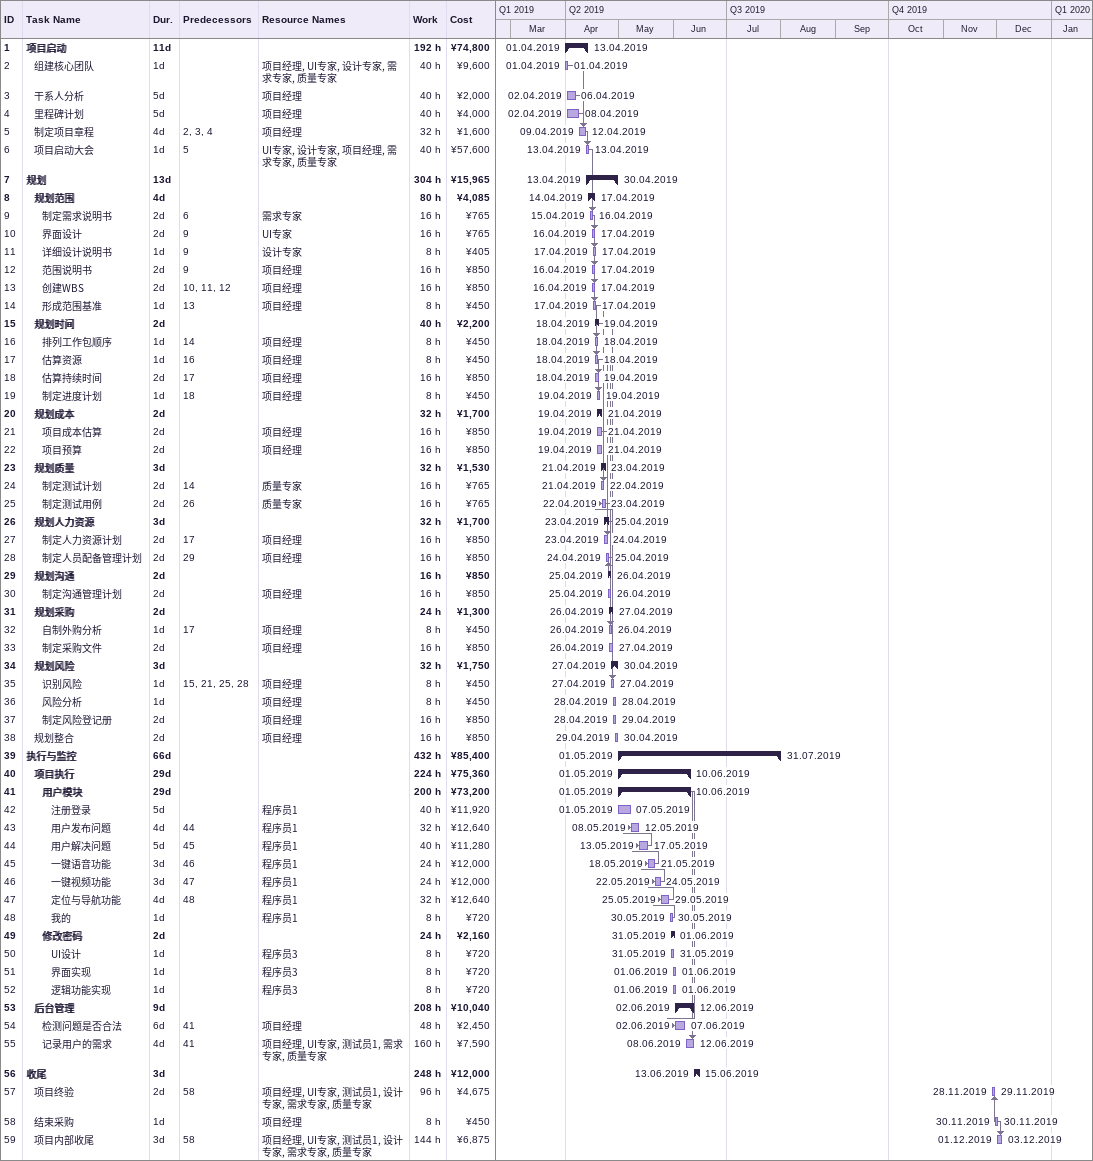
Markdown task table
| ID | Level | Task | Duration | Start | Finish | Predecessors | Resources | Work (h) | Cost (¥) |
|---|---|---|---|---|---|---|---|---|---|
| 1 | 1 | **项目启动** | 11d | 2019-04-01 | 2019-04-13 |  |  | 192 | 74800 |
| 2 | 2 | 组建核心团队 | 1d | 2019-04-01 | 2019-04-01 |  | 项目经理, UI专家, 设计专家, 需求专家, 质量专家 | 40 | 9600 |
| 3 | 2 | 干系人分析 | 5d | 2019-04-02 | 2019-04-06 |  | 项目经理 | 40 | 2000 |
| 4 | 2 | 里程碑计划 | 5d | 2019-04-02 | 2019-04-08 |  | 项目经理 | 40 | 4000 |
| 5 | 2 | 制定项目章程 | 4d | 2019-04-09 | 2019-04-12 | 2, 3, 4 | 项目经理 | 32 | 1600 |
| 6 | 2 | 项目启动大会 | 1d | 2019-04-13 | 2019-04-13 | 5 | UI专家, 设计专家, 项目经理, 需求专家, 质量专家 | 40 | 57600 |
| 7 | 1 | **规划** | 13d | 2019-04-13 | 2019-04-30 |  |  | 304 | 15965 |
| 8 | 2 | **规划范围** | 4d | 2019-04-14 | 2019-04-17 |  |  | 80 | 4085 |
| 9 | 3 | 制定需求说明书 | 2d | 2019-04-15 | 2019-04-16 | 6 | 需求专家 | 16 | 765 |
| 10 | 3 | 界面设计 | 2d | 2019-04-16 | 2019-04-17 | 9 | UI专家 | 16 | 765 |
| 11 | 3 | 详细设计说明书 | 1d | 2019-04-17 | 2019-04-17 | 9 | 设计专家 | 8 | 405 |
| 12 | 3 | 范围说明书 | 2d | 2019-04-16 | 2019-04-17 | 9 | 项目经理 | 16 | 850 |
| 13 | 3 | 创建WBS | 2d | 2019-04-16 | 2019-04-17 | 10, 11, 12 | 项目经理 | 16 | 850 |
| 14 | 3 | 形成范围基准 | 1d | 2019-04-17 | 2019-04-17 | 13 | 项目经理 | 8 | 450 |
| 15 | 2 | **规划时间** | 2d | 2019-04-18 | 2019-04-19 |  |  | 40 | 2200 |
| 16 | 3 | 排列工作包顺序 | 1d | 2019-04-18 | 2019-04-18 | 14 | 项目经理 | 8 | 450 |
| 17 | 3 | 估算资源 | 1d | 2019-04-18 | 2019-04-18 | 16 | 项目经理 | 8 | 450 |
| 18 | 3 | 估算持续时间 | 2d | 2019-04-18 | 2019-04-19 | 17 | 项目经理 | 16 | 850 |
| 19 | 3 | 制定进度计划 | 1d | 2019-04-19 | 2019-04-19 | 18 | 项目经理 | 8 | 450 |
| 20 | 2 | **规划成本** | 2d | 2019-04-19 | 2019-04-21 |  |  | 32 | 1700 |
| 21 | 3 | 项目成本估算 | 2d | 2019-04-19 | 2019-04-21 |  | 项目经理 | 16 | 850 |
| 22 | 3 | 项目预算 | 2d | 2019-04-19 | 2019-04-21 |  | 项目经理 | 16 | 850 |
| 23 | 2 | **规划质量** | 3d | 2019-04-21 | 2019-04-23 |  |  | 32 | 1530 |
| 24 | 3 | 制定测试计划 | 2d | 2019-04-21 | 2019-04-22 | 14 | 质量专家 | 16 | 765 |
| 25 | 3 | 制定测试用例 | 2d | 2019-04-22 | 2019-04-23 | 26 | 质量专家 | 16 | 765 |
| 26 | 2 | **规划人力资源** | 3d | 2019-04-23 | 2019-04-25 |  |  | 32 | 1700 |
| 27 | 3 | 制定人力资源计划 | 2d | 2019-04-23 | 2019-04-24 | 17 | 项目经理 | 16 | 850 |
| 28 | 3 | 制定人员配备管理计划 | 2d | 2019-04-24 | 2019-04-25 | 29 | 项目经理 | 16 | 850 |
| 29 | 2 | **规划沟通** | 2d | 2019-04-25 | 2019-04-26 |  |  | 16 | 850 |
| 30 | 3 | 制定沟通管理计划 | 2d | 2019-04-25 | 2019-04-26 |  | 项目经理 | 16 | 850 |
| 31 | 2 | **规划采购** | 2d | 2019-04-26 | 2019-04-27 |  |  | 24 | 1300 |
| 32 | 3 | 自制外购分析 | 1d | 2019-04-26 | 2019-04-26 | 17 | 项目经理 | 8 | 450 |
| 33 | 3 | 制定采购文件 | 2d | 2019-04-26 | 2019-04-27 |  | 项目经理 | 16 | 850 |
| 34 | 2 | **规划风险** | 3d | 2019-04-27 | 2019-04-30 |  |  | 32 | 1750 |
| 35 | 3 | 识别风险 | 1d | 2019-04-27 | 2019-04-27 | 15, 21, 25, 28 | 项目经理 | 8 | 450 |
| 36 | 3 | 风险分析 | 1d | 2019-04-28 | 2019-04-28 |  | 项目经理 | 8 | 450 |
| 37 | 3 | 制定风险登记册 | 2d | 2019-04-28 | 2019-04-29 |  | 项目经理 | 16 | 850 |
| 38 | 2 | 规划整合 | 2d | 2019-04-29 | 2019-04-30 |  | 项目经理 | 16 | 850 |
| 39 | 1 | **执行与监控** | 66d | 2019-05-01 | 2019-07-31 |  |  | 432 | 85400 |
| 40 | 2 | **项目执行** | 29d | 2019-05-01 | 2019-06-10 |  |  | 224 | 75360 |
| 41 | 3 | **用户模块** | 29d | 2019-05-01 | 2019-06-10 |  |  | 200 | 73200 |
| 42 | 4 | 注册登录 | 5d | 2019-05-01 | 2019-05-07 |  | 程序员1 | 40 | 11920 |
| 43 | 4 | 用户发布问题 | 4d | 2019-05-08 | 2019-05-12 | 44 | 程序员1 | 32 | 12640 |
| 44 | 4 | 用户解决问题 | 5d | 2019-05-13 | 2019-05-17 | 45 | 程序员1 | 40 | 11280 |
| 45 | 4 | 一键语音功能 | 3d | 2019-05-18 | 2019-05-21 | 46 | 程序员1 | 24 | 12000 |
| 46 | 4 | 一键视频功能 | 3d | 2019-05-22 | 2019-05-24 | 47 | 程序员1 | 24 | 12000 |
| 47 | 4 | 定位与导航功能 | 4d | 2019-05-25 | 2019-05-29 | 48 | 程序员1 | 32 | 12640 |
| 48 | 4 | 我的 | 1d | 2019-05-30 | 2019-05-30 |  | 程序员1 | 8 | 720 |
| 49 | 3 | **修改密码** | 2d | 2019-05-31 | 2019-06-01 |  |  | 24 | 2160 |
| 50 | 4 | UI设计 | 1d | 2019-05-31 | 2019-05-31 |  | 程序员3 | 8 | 720 |
| 51 | 4 | 界面实现 | 1d | 2019-06-01 | 2019-06-01 |  | 程序员3 | 8 | 720 |
| 52 | 4 | 逻辑功能实现 | 1d | 2019-06-01 | 2019-06-01 |  | 程序员3 | 8 | 720 |
| 53 | 2 | **后台管理** | 9d | 2019-06-02 | 2019-06-12 |  |  | 208 | 10040 |
| 54 | 3 | 检测问题是否合法 | 6d | 2019-06-02 | 2019-06-07 | 41 | 项目经理 | 48 | 2450 |
| 55 | 3 | 记录用户的需求 | 4d | 2019-06-08 | 2019-06-12 | 41 | 项目经理, UI专家, 测试员1, 需求专家, 质量专家 | 160 | 7590 |
| 56 | 1 | **收尾** | 3d | 2019-06-13 | 2019-06-15 |  |  | 248 | 12000 |
| 57 | 2 | 项目终验 | 2d | 2019-11-28 | 2019-11-29 | 58 | 项目经理, UI专家, 测试员1, 设计专家, 需求专家, 质量专家 | 96 | 4675 |
| 58 | 2 | 结束采购 | 1d | 2019-11-30 | 2019-11-30 |  | 项目经理 | 8 | 450 |
| 59 | 2 | 项目内部收尾 | 3d | 2019-12-01 | 2019-12-03 | 58 | 项目经理, UI专家, 测试员1, 设计专家, 需求专家, 质量专家 | 144 | 6875 |
